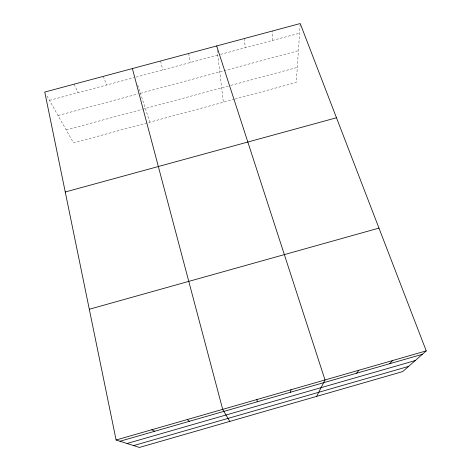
<?xml version="1.0" encoding="UTF-8"?>
<svg xmlns="http://www.w3.org/2000/svg" width="471" height="471" viewBox="0 0 471 471"><rect width="100%" height="100%" fill="white"/><g stroke="black" fill="none" stroke-linecap="round" stroke-linejoin="round"><path stroke-width="0.35" stroke-dasharray="2.35 1.77" d="M272.379 40.471L272.444 30.998M300.162 24.239L296.288 82.454L235.188 99.028M234.493 99.216L73.511 142.884L46.57 95.248M58.027 115.501L138.327 93.853M140.435 93.287L298.402 50.697M66.181 129.919L141.924 109.431M142.619 109.243L230.072 85.592M230.772 85.404L297.289 67.412M49.461 100.364L133.846 77.691M135.942 77.126L219.863 54.577M220.563 54.389L299.568 33.164M74.059 84.197L78.139 92.657M103.267 76.367L106.729 84.974M137.726 84.957L149.843 122.177M160.564 61L162.825 69.902M188.659 53.464L190.331 62.513M217.172 50.197L223.348 102.242M244.596 38.463L245.108 47.795"/><path stroke-width="0.71" d="M290.477 392.237L291.025 389.729M316.606 396.399L325.014 379.967L216.666 45.952M356.618 373.22L358.873 370.235M389.517 363.759L392.614 360.539M426.237 350.877L402.676 371.601L139.416 447.45L116.107 440.002L44.763 92.057L300.21 23.55L426.237 350.877L116.107 440.002M120.011 441.245L422.299 354.333M127.023 443.488L415.216 360.568M133.593 445.59L408.569 366.414M89.302 309.253L378.967 228.105M65.257 191.997L336.482 117.768M151.768 429.752L154.753 431.253M187.299 419.543L189.377 421.304M229.742 421.421L222.695 409.37L132.386 68.56M256.925 399.532L257.231 401.792"/></g></svg>
